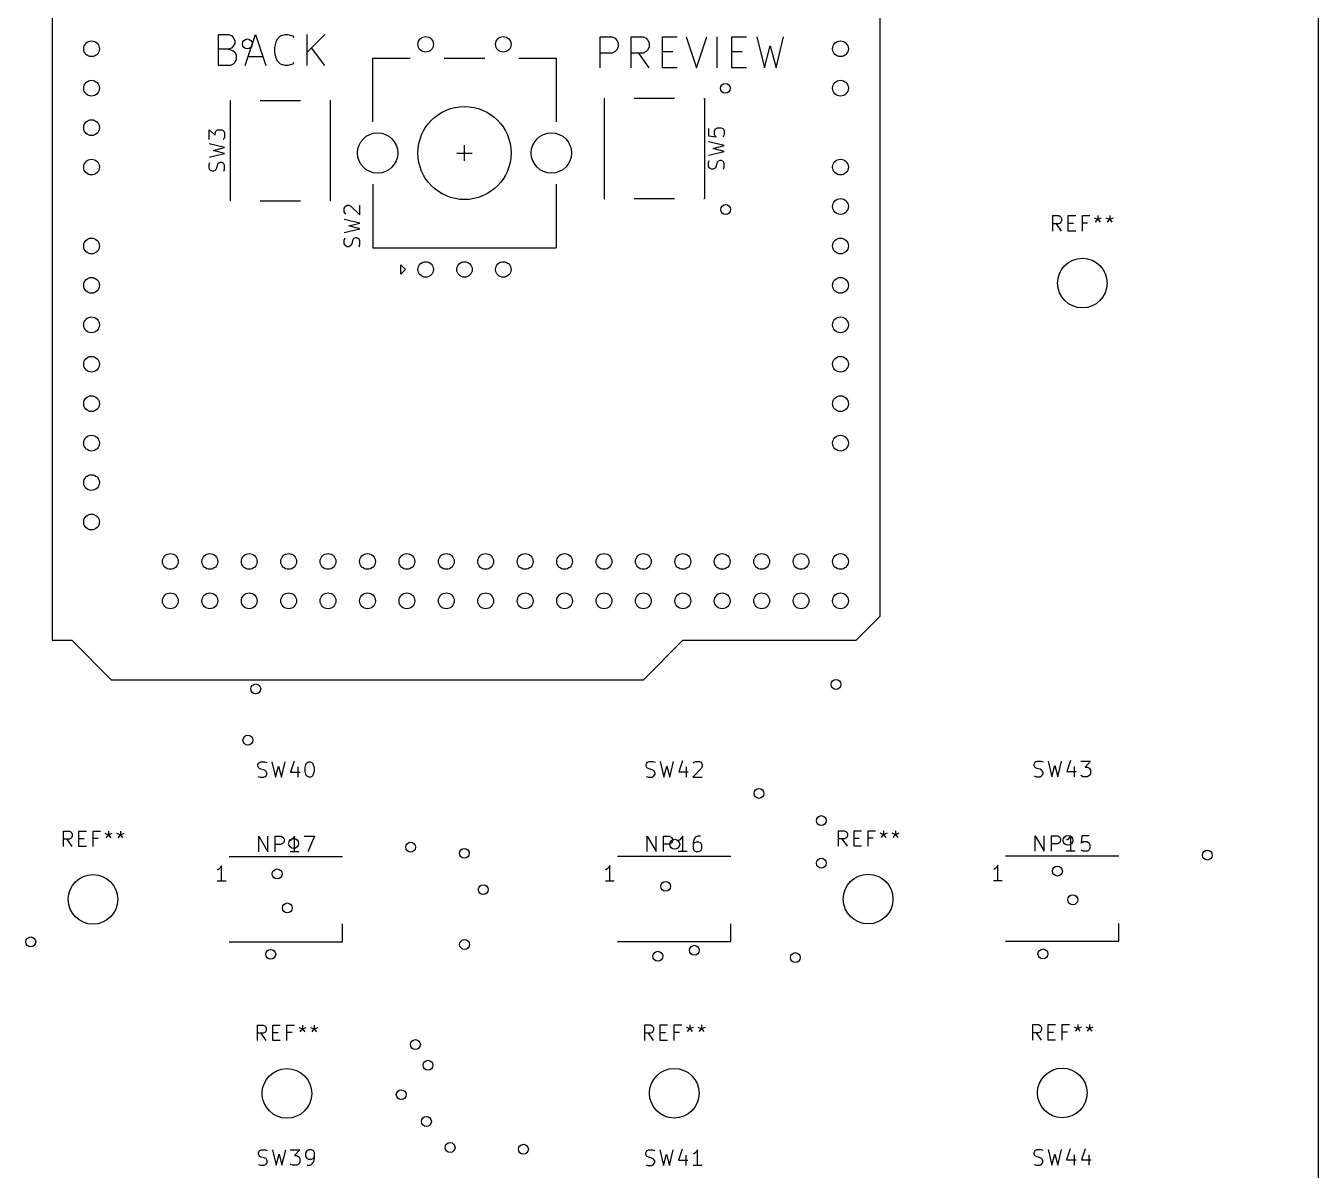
# Model space of a CAD drawing. Extents: x 0 to 360, y 0 to 265.
# Drawn here: x 276.7 to 360, y 131.4 to 205.1 of the extents above; entities that cross this region are included whole.
import ezdxf

# ---------------------------------------------------------------- set-up
doc = ezdxf.new("R2010")
doc.units = 0
doc.layers.add('BLACK', color=7, linetype='CONTINUOUS')

msp = doc.modelspace()

# ---------------------------------------------------------------- linework, layer by layer
at = {"layer": 'BLACK', "linetype": 'CONTINUOUS'}
for p, q in [((278.417, 264.625), (278.417, 165.565)), ((331.757, 264.625), (331.757, 167.089)), ((360, 260), (360, 0)), ((289.139, 202.585), (289.139, 204.585)), ((289.139, 204.585), (289.806, 204.585)), ((289.806, 204.585), (289.996, 204.49)), ((289.996, 204.49), (290.091, 204.395)), ((290.091, 204.395), (290.187, 204.204)), ((290.187, 204.204), (290.187, 204.014)), ((290.853, 202.585), (291.52, 204.585)), ((291.52, 204.585), (292.187, 202.585)), ((292.758, 203.728), (292.853, 204.109)), ((292.853, 204.109), (292.949, 204.3)), ((292.949, 204.3), (293.139, 204.49)), ((293.139, 204.49), (293.425, 204.585)), ((293.425, 204.585), (293.615, 204.585)), ((293.615, 204.585), (293.901, 204.49)), ((293.901, 204.49), (293.996, 204.395)), ((294.853, 202.585), (294.853, 204.585)), ((295.996, 204.585), (294.853, 203.442)), ((313.74, 202.435), (313.74, 204.435)), ((313.74, 204.435), (314.502, 204.435)), ((314.502, 204.435), (314.693, 204.34)), ((314.693, 204.34), (314.788, 204.245)), ((314.788, 204.245), (314.883, 204.054)), ((314.883, 204.054), (314.883, 203.769)), ((315.74, 202.435), (315.74, 204.435)), ((315.74, 204.435), (316.502, 204.435)), ((316.502, 204.435), (316.693, 204.34)), ((316.693, 204.34), (316.788, 204.245)), ((316.788, 204.245), (316.883, 204.054)), ((316.883, 204.054), (316.883, 203.769)), ((317.74, 202.435), (317.74, 204.435)), ((317.74, 204.435), (318.693, 204.435)), ((319.264, 204.435), (319.931, 202.435)), ((319.931, 202.435), (320.598, 204.435)), ((321.264, 202.435), (321.264, 204.435)), ((322.217, 202.435), (322.217, 204.435)), ((322.217, 204.435), (323.169, 204.435)), ((323.836, 204.435), (324.312, 202.435)), ((325.074, 202.435), (325.55, 204.435)), ((289.806, 203.633), (289.139, 203.633)), ((289.996, 203.728), (289.806, 203.633)), ((289.806, 203.633), (290.091, 203.538)), ((290.091, 203.823), (289.996, 203.728)), ((290.187, 204.014), (290.091, 203.823)), ((290.091, 203.538), (290.187, 203.442)), ((290.187, 203.442), (290.282, 203.252)), ((290.282, 203.252), (290.282, 202.966)), ((292.758, 203.442), (292.758, 203.728)), ((292.853, 203.061), (292.758, 203.442)), ((295.996, 202.585), (295.139, 203.728)), ((314.502, 203.388), (313.74, 203.388)), ((314.693, 203.483), (314.502, 203.388)), ((314.788, 203.578), (314.693, 203.483)), ((314.883, 203.769), (314.788, 203.578)), ((316.502, 203.388), (315.74, 203.388)), ((316.883, 202.435), (316.217, 203.388)), ((316.693, 203.483), (316.502, 203.388)), ((316.788, 203.578), (316.693, 203.483)), ((316.883, 203.769), (316.788, 203.578)), ((317.74, 203.483), (318.407, 203.483)), ((322.217, 203.483), (322.883, 203.483)), ((324.312, 202.435), (324.693, 203.864)), ((324.693, 203.864), (325.074, 202.435)), ((289.901, 202.585), (289.139, 202.585)), ((290.091, 202.68), (289.901, 202.585)), ((290.187, 202.776), (290.091, 202.68)), ((290.282, 202.966), (290.187, 202.776)), ((291.044, 203.157), (291.996, 203.157)), ((292.949, 202.871), (292.853, 203.061)), ((293.139, 202.68), (292.949, 202.871)), ((293.425, 202.585), (293.139, 202.68)), ((293.615, 202.585), (293.425, 202.585)), ((293.901, 202.68), (293.615, 202.585)), ((293.996, 202.776), (293.901, 202.68)), ((299.09, 203.05), (301.49, 203.05)), ((299.09, 198.95), (299.09, 203.05)), ((303.69, 203.05), (306.29, 203.05)), ((308.49, 203.05), (310.89, 203.05)), ((310.89, 203.05), (310.89, 198.95)), ((318.693, 202.435), (317.74, 202.435)), ((323.169, 202.435), (322.217, 202.435)), ((289.9, 200.34), (289.93, 200.34)), ((289.9, 193.88), (289.9, 200.34)), ((291.83, 200.34), (294.43, 200.34)), ((296.36, 200.34), (296.33, 200.34)), ((296.36, 193.88), (296.36, 200.34)), ((313.99, 200.47), (313.99, 194.01)), ((313.99, 200.47), (314.02, 200.47)), ((318.52, 200.47), (315.92, 200.47)), ((320.42, 200.47), (320.45, 200.47)), ((320.45, 200.47), (320.45, 194.01)), ((288.532, 197.824), (288.532, 198.443)), ((288.532, 198.443), (288.913, 198.11)), ((288.913, 198.253), (288.961, 198.348)), ((288.913, 198.11), (288.913, 198.253)), ((288.961, 198.348), (289.009, 198.396)), ((289.009, 198.396), (289.104, 198.443)), ((289.104, 198.443), (289.342, 198.443)), ((289.342, 198.443), (289.437, 198.396)), ((289.437, 198.396), (289.485, 198.348)), ((289.485, 198.348), (289.532, 198.253)), ((289.532, 198.253), (289.532, 197.967)), ((320.722, 198.526), (320.722, 198.05)), ((321.103, 198.383), (321.151, 198.478)), ((321.103, 198.145), (321.103, 198.383)), ((321.151, 198.478), (321.199, 198.526)), ((321.199, 198.526), (321.294, 198.573)), ((321.294, 198.573), (321.532, 198.573)), ((321.532, 198.573), (321.627, 198.526)), ((321.627, 198.526), (321.675, 198.478)), ((321.675, 198.478), (321.722, 198.383)), ((321.722, 198.383), (321.722, 198.145)), ((289.532, 197.3), (288.532, 197.539)), ((289.485, 197.872), (289.437, 197.824)), ((289.532, 197.967), (289.485, 197.872)), ((304.99, 196.45), (304.99, 197.45)), ((320.722, 198.05), (321.199, 198.002)), ((321.722, 197.43), (320.722, 197.669)), ((321.008, 197.24), (321.722, 197.43)), ((321.151, 198.05), (321.103, 198.145)), ((321.199, 198.002), (321.151, 198.05)), ((321.675, 198.05), (321.627, 198.002)), ((321.722, 198.145), (321.675, 198.05)), ((288.532, 196.681), (289.532, 196.92)), ((288.818, 197.11), (289.532, 197.3)), ((289.532, 196.92), (288.818, 197.11)), ((304.49, 196.95), (305.49, 196.95)), ((320.722, 196.811), (321.722, 197.05)), ((321.722, 197.05), (321.008, 197.24)), ((288.532, 196.205), (288.58, 196.348)), ((288.532, 195.967), (288.532, 196.205)), ((288.58, 195.872), (288.532, 195.967)), ((288.628, 195.824), (288.58, 195.872)), ((288.723, 195.777), (288.628, 195.824)), ((288.818, 195.777), (288.723, 195.777)), ((288.913, 195.824), (288.818, 195.777)), ((288.961, 195.872), (288.913, 195.824)), ((289.009, 195.967), (288.961, 195.872)), ((289.056, 196.158), (289.009, 195.967)), ((289.104, 196.253), (289.056, 196.158)), ((289.151, 196.3), (289.104, 196.253)), ((289.247, 196.348), (289.151, 196.3)), ((289.342, 196.348), (289.247, 196.348)), ((289.437, 196.3), (289.342, 196.348)), ((289.485, 196.253), (289.437, 196.3)), ((289.532, 196.158), (289.485, 196.253)), ((289.485, 195.777), (289.532, 195.92)), ((289.532, 195.92), (289.532, 196.158)), ((320.722, 196.335), (320.77, 196.478)), ((320.722, 196.097), (320.722, 196.335)), ((320.77, 196.002), (320.722, 196.097)), ((320.818, 195.954), (320.77, 196.002)), ((320.913, 195.907), (320.818, 195.954)), ((321.008, 195.907), (320.913, 195.907)), ((321.103, 195.954), (321.008, 195.907)), ((321.151, 196.002), (321.103, 195.954)), ((321.199, 196.097), (321.151, 196.002)), ((321.246, 196.288), (321.199, 196.097)), ((321.294, 196.383), (321.246, 196.288)), ((321.341, 196.43), (321.294, 196.383)), ((321.437, 196.478), (321.341, 196.43)), ((321.532, 196.478), (321.437, 196.478)), ((321.627, 196.43), (321.532, 196.478)), ((321.675, 196.383), (321.627, 196.43)), ((321.722, 196.288), (321.675, 196.383)), ((321.675, 195.907), (321.722, 196.05)), ((321.722, 196.05), (321.722, 196.288)), ((299.09, 194.95), (299.09, 190.85)), ((310.89, 194.95), (310.89, 190.85)), ((289.93, 193.88), (289.9, 193.88)), ((291.83, 193.88), (294.43, 193.88)), ((296.36, 193.88), (296.33, 193.88)), ((297.242, 193.393), (297.29, 193.488)), ((297.242, 193.155), (297.242, 193.393)), ((297.29, 193.488), (297.338, 193.536)), ((297.338, 193.536), (297.433, 193.583)), ((297.433, 193.583), (297.528, 193.583)), ((297.528, 193.583), (297.671, 193.536)), ((297.671, 193.536), (298.242, 192.964)), ((298.242, 192.964), (298.242, 193.583)), ((313.99, 194.01), (314.02, 194.01)), ((318.52, 194.01), (315.92, 194.01)), ((320.45, 194.01), (320.42, 194.01)), ((297.29, 193.06), (297.242, 193.155)), ((298.242, 192.44), (297.242, 192.679)), ((297.338, 193.012), (297.29, 193.06)), ((297.528, 192.25), (298.242, 192.44)), ((342.899, 191.92), (342.899, 192.92)), ((342.899, 192.92), (343.28, 192.92)), ((343.28, 192.396), (342.899, 192.396)), ((343.471, 191.92), (343.137, 192.396)), ((343.28, 192.92), (343.375, 192.872)), ((343.375, 192.443), (343.28, 192.396)), ((343.375, 192.872), (343.423, 192.824)), ((343.423, 192.491), (343.375, 192.443)), ((343.423, 192.824), (343.471, 192.729)), ((343.471, 192.586), (343.423, 192.491)), ((343.471, 192.729), (343.471, 192.586)), ((343.899, 191.92), (343.899, 192.92)), ((343.899, 192.92), (344.375, 192.92)), ((343.899, 192.443), (344.233, 192.443)), ((344.804, 191.92), (344.804, 192.92)), ((344.804, 192.92), (345.28, 192.92)), ((345.137, 192.443), (344.804, 192.443)), ((345.566, 192.777), (345.804, 192.682)), ((345.661, 192.491), (345.804, 192.682)), ((345.804, 192.92), (345.804, 192.682)), ((345.804, 192.682), (346.042, 192.777)), ((345.804, 192.682), (345.947, 192.491)), ((346.328, 192.777), (346.566, 192.682)), ((346.423, 192.491), (346.566, 192.682)), ((346.566, 192.92), (346.566, 192.682)), ((346.566, 192.682), (346.804, 192.777)), ((346.566, 192.682), (346.709, 192.491)), ((297.242, 191.821), (298.242, 192.06)), ((298.242, 192.06), (297.528, 192.25)), ((344.375, 191.92), (343.899, 191.92)), ((297.242, 191.345), (297.29, 191.488)), ((297.242, 191.107), (297.242, 191.345)), ((297.29, 191.012), (297.242, 191.107)), ((297.338, 190.964), (297.29, 191.012)), ((297.433, 190.917), (297.338, 190.964)), ((297.528, 190.917), (297.433, 190.917)), ((297.623, 190.964), (297.528, 190.917)), ((297.671, 191.012), (297.623, 190.964)), ((297.719, 191.107), (297.671, 191.012)), ((297.766, 191.298), (297.719, 191.107)), ((297.814, 191.393), (297.766, 191.298)), ((297.861, 191.44), (297.814, 191.393)), ((297.957, 191.488), (297.861, 191.44)), ((298.052, 191.488), (297.957, 191.488)), ((298.147, 191.44), (298.052, 191.488)), ((298.195, 191.393), (298.147, 191.44)), ((298.242, 191.298), (298.195, 191.393)), ((298.195, 190.917), (298.242, 191.06)), ((298.242, 191.06), (298.242, 191.298)), ((299.09, 190.85), (310.89, 190.85)), ((300.89, 189.15), (300.89, 189.75)), ((300.89, 189.75), (301.19, 189.45)), ((301.19, 189.45), (300.89, 189.15)), ((331.757, 167.089), (330.233, 165.565)), ((278.417, 165.565), (279.688, 165.565)), ((279.688, 165.565), (282.227, 163.025)), ((316.517, 163.025), (319.058, 165.565)), ((319.058, 165.565), (330.233, 165.565)), ((282.227, 163.025), (316.517, 163.025)), ((291.675, 157.552), (291.723, 157.647)), ((291.675, 157.457), (291.675, 157.552)), ((291.723, 157.362), (291.675, 157.457)), ((291.723, 157.647), (291.771, 157.695)), ((291.771, 157.695), (291.866, 157.743)), ((291.866, 157.743), (292.104, 157.743)), ((292.104, 157.743), (292.247, 157.695)), ((292.58, 157.743), (292.818, 156.743)), ((292.818, 156.743), (293.009, 157.457)), ((293.009, 157.457), (293.199, 156.743)), ((293.199, 156.743), (293.437, 157.743)), ((294.009, 157.79), (293.771, 157.076)), ((294.247, 157.409), (294.247, 156.743)), ((294.723, 157.362), (294.771, 157.552)), ((294.771, 157.552), (294.818, 157.647)), ((294.818, 157.647), (294.866, 157.695)), ((294.866, 157.695), (294.961, 157.743)), ((294.961, 157.743), (295.056, 157.743)), ((295.056, 157.743), (295.152, 157.695)), ((295.152, 157.695), (295.199, 157.647)), ((295.199, 157.647), (295.247, 157.552)), ((295.247, 157.552), (295.295, 157.362)), ((316.695, 157.562), (316.743, 157.657)), ((316.695, 157.467), (316.695, 157.562)), ((316.743, 157.372), (316.695, 157.467)), ((316.743, 157.657), (316.791, 157.705)), ((316.791, 157.705), (316.886, 157.753)), ((316.886, 157.753), (317.124, 157.753)), ((317.124, 157.753), (317.267, 157.705)), ((317.6, 157.753), (317.838, 156.753)), ((317.838, 156.753), (318.029, 157.467)), ((318.029, 157.467), (318.219, 156.753)), ((318.219, 156.753), (318.457, 157.753)), ((319.029, 157.8), (318.791, 157.086)), ((319.267, 157.419), (319.267, 156.753)), ((319.743, 157.657), (319.791, 157.705)), ((319.791, 157.705), (319.886, 157.753)), ((319.886, 157.753), (320.124, 157.753)), ((320.124, 157.753), (320.219, 157.705)), ((320.219, 157.705), (320.267, 157.657)), ((320.267, 157.657), (320.315, 157.562)), ((320.315, 157.467), (320.267, 157.324)), ((320.315, 157.562), (320.315, 157.467)), ((341.7, 157.587), (341.748, 157.682)), ((341.7, 157.492), (341.7, 157.587)), ((341.748, 157.397), (341.7, 157.492)), ((341.748, 157.682), (341.796, 157.73)), ((341.796, 157.349), (341.748, 157.397)), ((341.796, 157.73), (341.891, 157.778)), ((341.891, 157.778), (342.129, 157.778)), ((342.129, 157.778), (342.272, 157.73)), ((342.605, 157.778), (342.843, 156.778)), ((342.843, 156.778), (343.034, 157.492)), ((343.034, 157.492), (343.224, 156.778)), ((343.224, 156.778), (343.462, 157.778)), ((344.034, 157.825), (343.796, 157.111)), ((344.272, 157.444), (344.272, 156.778)), ((344.7, 157.778), (345.32, 157.778)), ((345.32, 157.778), (344.986, 157.397)), ((344.986, 157.397), (345.129, 157.397)), ((345.129, 157.397), (345.224, 157.349)), ((291.675, 156.79), (291.818, 156.743)), ((291.771, 157.314), (291.723, 157.362)), ((291.866, 157.267), (291.771, 157.314)), ((291.818, 156.743), (292.056, 156.743)), ((292.056, 157.219), (291.866, 157.267)), ((292.152, 157.171), (292.056, 157.219)), ((292.056, 156.743), (292.152, 156.79)), ((292.199, 157.124), (292.152, 157.171)), ((292.152, 156.79), (292.199, 156.838)), ((292.247, 157.028), (292.199, 157.124)), ((292.199, 156.838), (292.247, 156.933)), ((292.247, 156.933), (292.247, 157.028)), ((293.771, 157.076), (294.39, 157.076)), ((294.723, 157.124), (294.723, 157.362)), ((294.771, 156.933), (294.723, 157.124)), ((294.818, 156.838), (294.771, 156.933)), ((294.866, 156.79), (294.818, 156.838)), ((294.961, 156.743), (294.866, 156.79)), ((295.056, 156.743), (294.961, 156.743)), ((295.152, 156.79), (295.056, 156.743)), ((295.199, 156.838), (295.152, 156.79)), ((295.247, 156.933), (295.199, 156.838)), ((295.295, 157.124), (295.247, 156.933)), ((295.295, 157.362), (295.295, 157.124)), ((316.695, 156.8), (316.838, 156.753)), ((316.791, 157.324), (316.743, 157.372)), ((316.886, 157.277), (316.791, 157.324)), ((316.838, 156.753), (317.076, 156.753)), ((317.076, 157.229), (316.886, 157.277)), ((317.172, 157.181), (317.076, 157.229)), ((317.076, 156.753), (317.172, 156.8)), ((317.219, 157.134), (317.172, 157.181)), ((317.172, 156.8), (317.219, 156.848)), ((317.267, 157.038), (317.219, 157.134)), ((317.219, 156.848), (317.267, 156.943)), ((317.267, 156.943), (317.267, 157.038)), ((318.791, 157.086), (319.41, 157.086)), ((320.267, 157.324), (319.695, 156.753)), ((319.695, 156.753), (320.315, 156.753)), ((341.7, 156.825), (341.843, 156.778)), ((341.891, 157.301), (341.796, 157.349)), ((341.843, 156.778), (342.081, 156.778)), ((342.081, 157.254), (341.891, 157.301)), ((342.177, 157.206), (342.081, 157.254)), ((342.081, 156.778), (342.177, 156.825)), ((342.224, 157.159), (342.177, 157.206)), ((342.177, 156.825), (342.224, 156.873)), ((342.272, 157.063), (342.224, 157.159)), ((342.224, 156.873), (342.272, 156.968)), ((342.272, 156.968), (342.272, 157.063)), ((343.796, 157.111), (344.415, 157.111)), ((344.748, 156.825), (344.7, 156.873)), ((344.843, 156.778), (344.748, 156.825)), ((345.129, 156.778), (344.843, 156.778)), ((345.224, 156.825), (345.129, 156.778)), ((345.224, 157.349), (345.272, 157.301)), ((345.272, 156.873), (345.224, 156.825)), ((345.272, 157.301), (345.32, 157.206)), ((345.32, 156.968), (345.272, 156.873)), ((345.32, 157.206), (345.32, 156.968)), ((279.145, 152.278), (279.145, 153.278)), ((279.145, 153.278), (279.526, 153.278)), ((279.526, 153.278), (279.621, 153.23)), ((280.145, 152.278), (280.145, 153.278)), ((280.145, 153.278), (280.621, 153.278)), ((281.05, 152.278), (281.05, 153.278)), ((281.05, 153.278), (281.526, 153.278)), ((282.05, 153.278), (282.05, 153.04)), ((282.812, 153.278), (282.812, 153.04)), ((329.095, 152.298), (329.095, 153.298)), ((329.095, 153.298), (329.476, 153.298)), ((329.476, 153.298), (329.571, 153.25)), ((329.571, 153.25), (329.619, 153.202)), ((330.095, 152.298), (330.095, 153.298)), ((330.095, 153.298), (330.571, 153.298)), ((331, 152.298), (331, 153.298)), ((331, 153.298), (331.476, 153.298)), ((332, 153.298), (332, 153.06)), ((332.762, 153.298), (332.762, 153.06)), ((279.526, 152.754), (279.145, 152.754)), ((279.717, 152.278), (279.383, 152.754)), ((279.621, 152.801), (279.526, 152.754)), ((279.621, 153.23), (279.669, 153.182)), ((279.669, 152.849), (279.621, 152.801)), ((279.669, 153.182), (279.717, 153.087)), ((279.717, 152.944), (279.669, 152.849)), ((279.717, 153.087), (279.717, 152.944)), ((280.145, 152.801), (280.479, 152.801)), ((281.383, 152.801), (281.05, 152.801)), ((281.812, 153.135), (282.05, 153.04)), ((281.907, 152.849), (282.05, 153.04)), ((282.05, 153.04), (282.288, 153.135)), ((282.05, 153.04), (282.193, 152.849)), ((282.574, 153.135), (282.812, 153.04)), ((282.669, 152.849), (282.812, 153.04)), ((282.812, 153.04), (283.05, 153.135)), ((282.812, 153.04), (282.955, 152.849)), ((291.747, 151.943), (291.747, 152.943)), ((291.747, 152.943), (292.318, 151.943)), ((292.318, 151.943), (292.318, 152.943)), ((292.795, 151.943), (292.795, 152.943)), ((292.795, 152.943), (293.175, 152.943)), ((293.175, 152.419), (292.795, 152.419)), ((293.175, 152.943), (293.271, 152.895)), ((293.271, 152.467), (293.175, 152.419)), ((293.271, 152.895), (293.318, 152.847)), ((293.318, 152.514), (293.271, 152.467)), ((293.318, 152.847), (293.366, 152.752)), ((293.366, 152.609), (293.318, 152.514)), ((293.366, 152.752), (293.366, 152.609)), ((293.842, 152.705), (293.747, 152.657)), ((293.937, 152.8), (293.842, 152.705)), ((294.033, 152.943), (293.937, 152.8)), ((294.033, 151.943), (294.033, 152.943)), ((294.652, 152.943), (295.318, 152.943)), ((295.318, 152.943), (294.89, 151.943)), ((316.767, 151.953), (316.767, 152.953)), ((316.767, 152.953), (317.338, 151.953)), ((317.338, 151.953), (317.338, 152.953)), ((317.815, 151.953), (317.815, 152.953)), ((317.815, 152.953), (318.195, 152.953)), ((318.195, 152.429), (317.815, 152.429)), ((318.195, 152.953), (318.291, 152.905)), ((318.291, 152.477), (318.195, 152.429)), ((318.291, 152.905), (318.338, 152.857)), ((318.338, 152.524), (318.291, 152.477)), ((318.338, 152.857), (318.386, 152.762)), ((318.386, 152.619), (318.338, 152.524)), ((318.386, 152.762), (318.386, 152.619)), ((318.862, 152.715), (318.767, 152.667)), ((318.957, 152.81), (318.862, 152.715)), ((319.053, 152.953), (318.957, 152.81)), ((319.053, 151.953), (319.053, 152.953)), ((319.767, 152.715), (319.719, 152.524)), ((319.719, 152.524), (319.719, 152.143)), ((319.767, 152.477), (319.719, 152.381)), ((319.862, 152.857), (319.767, 152.715)), ((319.815, 152.524), (319.767, 152.477)), ((319.91, 152.572), (319.815, 152.524)), ((319.91, 152.905), (319.862, 152.857)), ((320.005, 152.953), (319.91, 152.905)), ((320.1, 152.572), (319.91, 152.572)), ((320.195, 152.953), (320.005, 152.953)), ((320.195, 152.524), (320.1, 152.572)), ((320.243, 152.477), (320.195, 152.524)), ((320.291, 152.381), (320.243, 152.477)), ((329.476, 152.774), (329.095, 152.774)), ((329.667, 152.298), (329.333, 152.774)), ((329.571, 152.821), (329.476, 152.774)), ((329.619, 152.869), (329.571, 152.821)), ((329.619, 153.202), (329.667, 153.107)), ((329.667, 152.964), (329.619, 152.869)), ((329.667, 153.107), (329.667, 152.964)), ((330.095, 152.821), (330.429, 152.821)), ((331.333, 152.821), (331, 152.821)), ((331.762, 153.155), (332, 153.06)), ((331.857, 152.869), (332, 153.06)), ((332, 153.06), (332.238, 153.155)), ((332, 153.06), (332.143, 152.869)), ((332.524, 153.155), (332.762, 153.06)), ((332.619, 152.869), (332.762, 153.06)), ((332.762, 153.06), (333, 153.155)), ((332.762, 153.06), (332.905, 152.869)), ((341.772, 151.978), (341.772, 152.978)), ((341.772, 152.978), (342.343, 151.978)), ((342.343, 151.978), (342.343, 152.978)), ((342.82, 151.978), (342.82, 152.978)), ((342.82, 152.978), (343.2, 152.978)), ((343.2, 152.454), (342.82, 152.454)), ((343.2, 152.978), (343.296, 152.93)), ((343.296, 152.501), (343.2, 152.454)), ((343.296, 152.93), (343.343, 152.882)), ((343.343, 152.549), (343.296, 152.501)), ((343.343, 152.882), (343.391, 152.787)), ((343.391, 152.644), (343.343, 152.549)), ((343.391, 152.787), (343.391, 152.644)), ((343.867, 152.74), (343.772, 152.692)), ((343.962, 152.835), (343.867, 152.74)), ((344.058, 152.978), (343.962, 152.835)), ((344.058, 151.978), (344.058, 152.978)), ((344.772, 152.978), (344.724, 152.501)), ((344.724, 152.501), (344.772, 152.549)), ((345.248, 152.978), (344.772, 152.978)), ((344.772, 152.549), (344.867, 152.597)), ((344.867, 152.597), (345.105, 152.597)), ((345.105, 152.597), (345.2, 152.549)), ((345.2, 152.549), (345.248, 152.501)), ((345.248, 152.501), (345.296, 152.406)), ((345.296, 152.406), (345.296, 152.168)), ((280.621, 152.278), (280.145, 152.278)), ((289.835, 151.645), (297.135, 151.645)), ((294.318, 151.943), (293.747, 151.943)), ((314.855, 151.655), (322.155, 151.655)), ((319.338, 151.953), (318.767, 151.953)), ((319.719, 152.143), (319.767, 152.048)), ((319.767, 152.048), (319.815, 152)), ((319.815, 152), (319.91, 151.953)), ((319.91, 151.953), (320.1, 151.953)), ((320.1, 151.953), (320.195, 152)), ((320.195, 152), (320.243, 152.048)), ((320.243, 152.048), (320.291, 152.143)), ((320.291, 152.143), (320.291, 152.381)), ((330.571, 152.298), (330.095, 152.298)), ((339.86, 151.68), (347.16, 151.68)), ((344.343, 151.978), (343.772, 151.978)), ((344.772, 152.025), (344.724, 152.073)), ((344.867, 151.978), (344.772, 152.025)), ((345.105, 151.978), (344.867, 151.978)), ((345.2, 152.025), (345.105, 151.978)), ((345.248, 152.073), (345.2, 152.025)), ((345.296, 152.168), (345.248, 152.073)), ((289.145, 150.805), (289.049, 150.757)), ((289.24, 150.9), (289.145, 150.805)), ((289.335, 151.043), (289.24, 150.9)), ((289.335, 150.043), (289.335, 151.043)), ((314.165, 150.815), (314.069, 150.767)), ((314.26, 150.91), (314.165, 150.815)), ((314.355, 151.053), (314.26, 150.91)), ((314.355, 150.053), (314.355, 151.053)), ((339.17, 150.84), (339.074, 150.792)), ((339.265, 150.935), (339.17, 150.84)), ((339.36, 151.078), (339.265, 150.935)), ((339.36, 150.078), (339.36, 151.078)), ((289.621, 150.043), (289.049, 150.043)), ((314.641, 150.053), (314.069, 150.053)), ((339.646, 150.078), (339.074, 150.078)), ((297.135, 146.145), (297.135, 147.295)), ((322.155, 146.155), (322.155, 147.305)), ((347.16, 146.18), (347.16, 147.33)), ((289.835, 146.145), (297.135, 146.145)), ((314.855, 146.155), (322.155, 146.155)), ((339.86, 146.18), (347.16, 146.18)), ((291.645, 139.778), (291.645, 140.778)), ((291.645, 140.778), (292.026, 140.778)), ((292.026, 140.778), (292.121, 140.73)), ((292.645, 139.778), (292.645, 140.778)), ((292.645, 140.778), (293.121, 140.778)), ((293.55, 139.778), (293.55, 140.778)), ((293.55, 140.778), (294.026, 140.778)), ((294.55, 140.778), (294.55, 140.54)), ((295.312, 140.778), (295.312, 140.54)), ((316.605, 139.788), (316.605, 140.788)), ((316.605, 140.788), (316.986, 140.788)), ((316.986, 140.788), (317.081, 140.74)), ((317.081, 140.74), (317.129, 140.692)), ((317.605, 139.788), (317.605, 140.788)), ((317.605, 140.788), (318.081, 140.788)), ((318.51, 139.788), (318.51, 140.788)), ((318.51, 140.788), (318.986, 140.788)), ((319.51, 140.788), (319.51, 140.55)), ((320.272, 140.788), (320.272, 140.55)), ((341.605, 139.808), (341.605, 140.808)), ((341.605, 140.808), (341.986, 140.808)), ((341.986, 140.808), (342.081, 140.76)), ((342.081, 140.76), (342.129, 140.712)), ((342.605, 139.808), (342.605, 140.808)), ((342.605, 140.808), (343.081, 140.808)), ((343.51, 139.808), (343.51, 140.808)), ((343.51, 140.808), (343.986, 140.808)), ((344.51, 140.808), (344.51, 140.57)), ((345.272, 140.808), (345.272, 140.57)), ((292.026, 140.254), (291.645, 140.254)), ((292.217, 139.778), (291.883, 140.254)), ((292.121, 140.301), (292.026, 140.254)), ((292.121, 140.73), (292.169, 140.682)), ((292.169, 140.349), (292.121, 140.301)), ((292.169, 140.682), (292.217, 140.587)), ((292.217, 140.444), (292.169, 140.349)), ((292.217, 140.587), (292.217, 140.444)), ((292.645, 140.301), (292.979, 140.301)), ((293.883, 140.301), (293.55, 140.301)), ((294.312, 140.635), (294.55, 140.54)), ((294.407, 140.349), (294.55, 140.54)), ((294.55, 140.54), (294.788, 140.635)), ((294.55, 140.54), (294.693, 140.349)), ((295.074, 140.635), (295.312, 140.54)), ((295.169, 140.349), (295.312, 140.54)), ((295.312, 140.54), (295.55, 140.635)), ((295.312, 140.54), (295.455, 140.349)), ((316.986, 140.264), (316.605, 140.264)), ((317.177, 139.788), (316.843, 140.264)), ((317.081, 140.311), (316.986, 140.264)), ((317.129, 140.359), (317.081, 140.311)), ((317.129, 140.692), (317.177, 140.597)), ((317.177, 140.454), (317.129, 140.359)), ((317.177, 140.597), (317.177, 140.454)), ((317.605, 140.311), (317.939, 140.311)), ((318.843, 140.311), (318.51, 140.311)), ((319.272, 140.645), (319.51, 140.55)), ((319.367, 140.359), (319.51, 140.55)), ((319.51, 140.55), (319.748, 140.645)), ((319.51, 140.55), (319.653, 140.359)), ((320.034, 140.645), (320.272, 140.55)), ((320.129, 140.359), (320.272, 140.55)), ((320.272, 140.55), (320.51, 140.645)), ((320.272, 140.55), (320.415, 140.359)), ((341.986, 140.284), (341.605, 140.284)), ((342.177, 139.808), (341.843, 140.284)), ((342.081, 140.331), (341.986, 140.284)), ((342.129, 140.379), (342.081, 140.331)), ((342.129, 140.712), (342.177, 140.617)), ((342.177, 140.474), (342.129, 140.379)), ((342.177, 140.617), (342.177, 140.474)), ((342.605, 140.331), (342.939, 140.331)), ((343.843, 140.331), (343.51, 140.331)), ((344.272, 140.665), (344.51, 140.57)), ((344.367, 140.379), (344.51, 140.57)), ((344.51, 140.57), (344.748, 140.665)), ((344.51, 140.57), (344.653, 140.379)), ((345.034, 140.665), (345.272, 140.57)), ((345.129, 140.379), (345.272, 140.57)), ((345.272, 140.57), (345.51, 140.665)), ((345.272, 140.57), (345.415, 140.379)), ((293.121, 139.778), (292.645, 139.778)), ((318.081, 139.788), (317.605, 139.788)), ((343.081, 139.808), (342.605, 139.808)), ((291.705, 132.562), (291.753, 132.657)), ((291.705, 132.467), (291.705, 132.562)), ((291.753, 132.372), (291.705, 132.467)), ((291.753, 132.657), (291.801, 132.705)), ((291.801, 132.705), (291.896, 132.753)), ((291.896, 132.753), (292.134, 132.753)), ((292.134, 132.753), (292.277, 132.705)), ((292.61, 132.753), (292.848, 131.753)), ((292.848, 131.753), (293.039, 132.467)), ((293.039, 132.467), (293.229, 131.753)), ((293.229, 131.753), (293.467, 132.753)), ((293.753, 132.753), (294.372, 132.753)), ((294.372, 132.753), (294.039, 132.372)), ((294.801, 132.657), (294.753, 132.562)), ((294.753, 132.562), (294.753, 132.324)), ((294.848, 132.705), (294.801, 132.657)), ((294.944, 132.753), (294.848, 132.705)), ((295.134, 132.753), (294.944, 132.753)), ((295.229, 132.705), (295.134, 132.753)), ((295.277, 132.657), (295.229, 132.705)), ((295.325, 132.562), (295.277, 132.657)), ((295.325, 132.181), (295.325, 132.562)), ((316.675, 132.552), (316.723, 132.647)), ((316.675, 132.457), (316.675, 132.552)), ((316.723, 132.362), (316.675, 132.457)), ((316.723, 132.647), (316.771, 132.695)), ((316.771, 132.695), (316.866, 132.743)), ((316.866, 132.743), (317.104, 132.743)), ((317.104, 132.743), (317.247, 132.695)), ((317.58, 132.743), (317.818, 131.743)), ((317.818, 131.743), (318.009, 132.457)), ((318.009, 132.457), (318.199, 131.743)), ((318.199, 131.743), (318.437, 132.743)), ((319.009, 132.79), (318.771, 132.076)), ((319.818, 132.505), (319.723, 132.457)), ((319.914, 132.6), (319.818, 132.505)), ((320.009, 132.743), (319.914, 132.6)), ((320.009, 131.743), (320.009, 132.743)), ((341.695, 132.572), (341.743, 132.667)), ((341.695, 132.477), (341.695, 132.572)), ((341.743, 132.382), (341.695, 132.477)), ((341.743, 132.667), (341.791, 132.715)), ((341.791, 132.715), (341.886, 132.763)), ((341.886, 132.763), (342.124, 132.763)), ((342.124, 132.763), (342.267, 132.715)), ((342.6, 132.763), (342.838, 131.763)), ((342.838, 131.763), (343.029, 132.477)), ((343.029, 132.477), (343.219, 131.763)), ((343.219, 131.763), (343.457, 132.763)), ((344.029, 132.81), (343.791, 132.096)), ((344.267, 132.429), (344.267, 131.763)), ((344.981, 132.81), (344.743, 132.096)), ((345.219, 132.429), (345.219, 131.763)), ((291.705, 131.8), (291.848, 131.753)), ((291.801, 132.324), (291.753, 132.372)), ((291.896, 132.277), (291.801, 132.324)), ((291.848, 131.753), (292.086, 131.753)), ((292.086, 132.229), (291.896, 132.277)), ((292.182, 132.181), (292.086, 132.229)), ((292.086, 131.753), (292.182, 131.8)), ((292.229, 132.134), (292.182, 132.181)), ((292.182, 131.8), (292.229, 131.848)), ((292.277, 132.038), (292.229, 132.134)), ((292.229, 131.848), (292.277, 131.943)), ((292.277, 131.943), (292.277, 132.038)), ((293.801, 131.8), (293.753, 131.848)), ((293.896, 131.753), (293.801, 131.8)), ((294.182, 131.753), (293.896, 131.753)), ((294.039, 132.372), (294.182, 132.372)), ((294.182, 132.372), (294.277, 132.324)), ((294.277, 131.8), (294.182, 131.753)), ((294.277, 132.324), (294.325, 132.277)), ((294.325, 131.848), (294.277, 131.8)), ((294.325, 132.277), (294.372, 132.181)), ((294.372, 131.943), (294.325, 131.848)), ((294.372, 132.181), (294.372, 131.943)), ((294.753, 132.324), (294.801, 132.229)), ((294.801, 132.229), (294.848, 132.181)), ((294.848, 132.181), (294.944, 132.134)), ((294.848, 131.753), (295.039, 131.753)), ((294.944, 132.134), (295.134, 132.134)), ((295.039, 131.753), (295.134, 131.8)), ((295.134, 132.134), (295.229, 132.181)), ((295.134, 131.8), (295.182, 131.848)), ((295.182, 131.848), (295.277, 131.991)), ((295.229, 132.181), (295.277, 132.229)), ((295.277, 132.229), (295.325, 132.324)), ((295.277, 131.991), (295.325, 132.181)), ((316.675, 131.79), (316.818, 131.743)), ((316.771, 132.314), (316.723, 132.362)), ((316.866, 132.267), (316.771, 132.314)), ((316.818, 131.743), (317.056, 131.743)), ((317.056, 132.219), (316.866, 132.267)), ((317.152, 132.171), (317.056, 132.219)), ((317.056, 131.743), (317.152, 131.79)), ((317.199, 132.124), (317.152, 132.171)), ((317.152, 131.79), (317.199, 131.838)), ((317.247, 132.028), (317.199, 132.124)), ((317.199, 131.838), (317.247, 131.933)), ((317.247, 131.933), (317.247, 132.028)), ((318.771, 132.076), (319.39, 132.076)), ((319.247, 132.409), (319.247, 131.743)), ((320.295, 131.743), (319.723, 131.743)), ((341.695, 131.81), (341.838, 131.763)), ((341.791, 132.334), (341.743, 132.382)), ((341.886, 132.287), (341.791, 132.334)), ((341.838, 131.763), (342.076, 131.763)), ((342.076, 132.239), (341.886, 132.287)), ((342.172, 132.191), (342.076, 132.239)), ((342.076, 131.763), (342.172, 131.81)), ((342.219, 132.144), (342.172, 132.191)), ((342.172, 131.81), (342.219, 131.858)), ((342.267, 132.048), (342.219, 132.144)), ((342.219, 131.858), (342.267, 131.953)), ((342.267, 131.953), (342.267, 132.048)), ((343.791, 132.096), (344.41, 132.096)), ((344.743, 132.096), (345.362, 132.096))]:
    msp.add_line(p, q, dxfattribs=at)
at = {"layer": 'BLACK'}
msp.add_circle((304.99, 196.95), 3, dxfattribs=at)
at = {"layer": 'WHITE'}
for centre, radius in [((280.957, 203.665), 0.508), ((291, 203.98), 0.3175), ((302.49, 203.95), 0.5), ((307.49, 203.95), 0.5), ((329.217, 203.665), 0.508), ((280.957, 201.125), 0.508), ((329.217, 201.125), 0.508), ((321.8, 201.12), 0.3175), ((280.957, 198.585), 0.508), ((299.39, 196.95), 1.3), ((310.59, 196.95), 1.3), ((280.957, 196.045), 0.508), ((329.217, 196.045), 0.508), ((321.82, 193.31), 0.3175), ((329.217, 193.505), 0.508), ((280.957, 190.965), 0.508), ((329.217, 190.965), 0.508), ((302.49, 189.45), 0.5), ((304.99, 189.45), 0.5), ((307.49, 189.45), 0.5), ((344.804, 188.572), 1.6), ((280.957, 188.425), 0.508), ((329.217, 188.425), 0.508), ((280.957, 185.885), 0.508), ((329.217, 185.885), 0.508), ((280.957, 183.345), 0.508), ((329.217, 183.345), 0.508), ((280.957, 180.805), 0.508), ((329.217, 180.805), 0.508), ((280.957, 178.265), 0.508), ((329.217, 178.265), 0.508), ((280.957, 175.725), 0.508), ((280.957, 173.185), 0.508), ((286.037, 170.645), 0.508), ((288.577, 170.645), 0.508), ((291.118, 170.645), 0.508), ((293.657, 170.645), 0.508), ((296.197, 170.645), 0.508), ((298.738, 170.645), 0.508), ((301.277, 170.645), 0.508), ((303.817, 170.645), 0.508), ((306.357, 170.645), 0.508), ((308.897, 170.645), 0.508), ((311.438, 170.645), 0.508), ((313.977, 170.645), 0.508), ((316.517, 170.645), 0.508), ((319.058, 170.645), 0.508), ((321.597, 170.645), 0.508), ((324.137, 170.645), 0.508), ((326.678, 170.645), 0.508), ((329.217, 170.645), 0.508), ((286.037, 168.105), 0.508), ((288.577, 168.105), 0.508), ((291.118, 168.105), 0.508), ((293.657, 168.105), 0.508), ((296.197, 168.105), 0.508), ((298.738, 168.105), 0.508), ((301.277, 168.105), 0.508), ((303.817, 168.105), 0.508), ((306.357, 168.105), 0.508), ((308.897, 168.105), 0.508), ((311.438, 168.105), 0.508), ((313.977, 168.105), 0.508), ((316.517, 168.105), 0.508), ((319.058, 168.105), 0.508), ((321.597, 168.105), 0.508), ((324.137, 168.105), 0.508), ((326.678, 168.105), 0.508), ((329.217, 168.105), 0.508), ((291.54, 162.435), 0.3175), ((328.93, 162.72), 0.3175), ((291.032, 159.133), 0.3175), ((323.97, 155.7), 0.3175), ((327.989, 153.952), 0.3175), ((293.979, 152.479), 0.3175), ((301.52, 152.24), 0.3175), ((318.54, 152.428), 0.3175), ((343.884, 152.676), 0.3175), ((304.977, 151.844), 0.3175), ((352.86, 151.73), 0.3175), ((292.92, 150.52), 0.3175), ((327.989, 151.209), 0.3175), ((343.2, 150.7), 0.3175), ((281.05, 148.88), 1.6), ((317.95, 149.72), 0.3175), ((331, 148.9), 1.6), ((306.196, 149.507), 0.3175), ((344.19, 148.85), 0.3175), ((293.57, 148.33), 0.3175), ((277.04, 146.14), 0.3175), ((304.992, 145.972), 0.3175), ((319.8, 145.6), 0.3175), ((292.505, 145.341), 0.3175), ((317.448, 145.214), 0.3175), ((326.31, 145.13), 0.3175), ((342.264, 145.367), 0.3175), ((301.827, 139.525), 0.3175), ((302.635, 138.196), 0.3175), ((293.55, 136.38), 1.6), ((318.51, 136.39), 1.6), ((343.51, 136.41), 1.6), ((300.913, 136.299), 0.3175), ((302.538, 134.572), 0.3175), ((304.062, 132.895), 0.3175), ((308.787, 132.784), 0.3175)]:
    msp.add_circle(centre, radius, dxfattribs=at)

doc.saveas('drawing.dxf')
